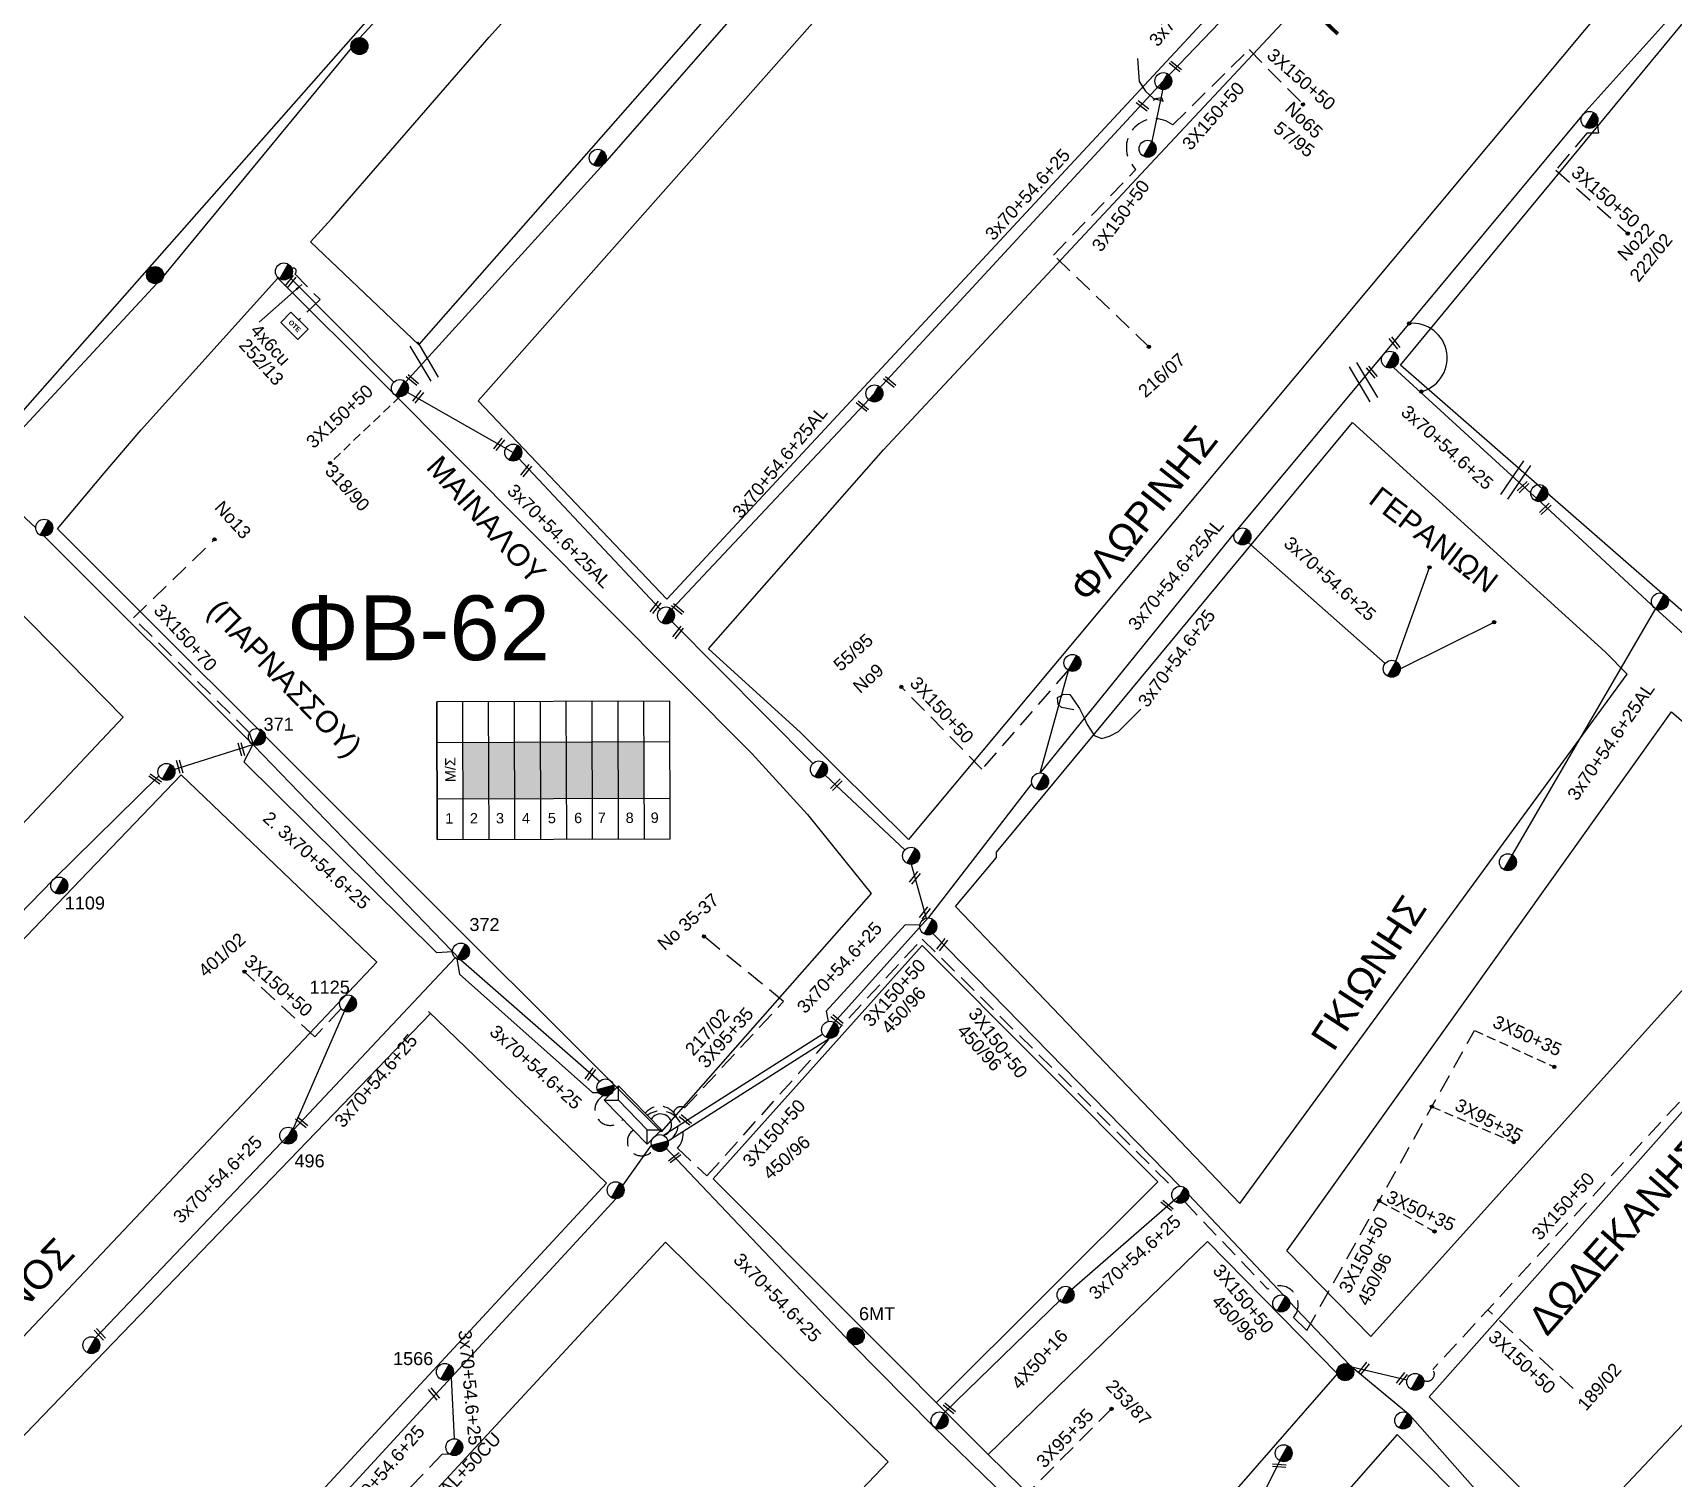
# Model space of a CAD drawing. Header units: millimetres. Extents: x -2449 to 9266, y 48 to 3905.
# Drawn here: x 7761.5 to 7989.7, y 3265.1 to 3466.1 of the extents above; entities that cross this region are included whole.
import ezdxf
from ezdxf.enums import TextEntityAlignment as Align

# ---------------------------------------------------------------- set-up
doc = ezdxf.new("R2010")
doc.units = ezdxf.units.MM
doc.linetypes.add('DASHED', pattern=[19.05, 12.7, -6.35])
for name, color, linetype in [('Pillar OTE', 7, 'Continuous'), ('Άγνωστα', 7, 'Continuous'), ('Ασφαλειοκιβώτια Χ.Τ 9 αναχωρήσεων', 7, 'Continuous'), ('Γυμνά εναέρια ΧΤ (3Φ)   3x50+35CU', 7, 'Continuous'), ('Επιγραφές - Σχήματα', 7, 'Continuous'), ('Μηχανική τομή', 7, 'Continuous'), ('Στύλος Ξύλινος', 7, 'Continuous'), ('Στύλος Ξύλινος @ 1', 7, 'Continuous'), ('Στύλος ΦΜ', 7, 'Continuous'), ('Στύλος ΦΜ @ 1', 7, 'Continuous'), ('Συνδέσεις', 7, 'Continuous'), ('Συνεστραμμένα ΧΤ   3x70+54.6+25 AL', 7, 'SYN_LINE'), ('Τομή', 7, 'Continuous'), ('Υποσταθμός εναέριος 2 στύλων', 7, 'Continuous'), ('Υποσταθμός πόλεως', 7, 'Continuous'), ('Υπόβαθρο ΔΕΗ', 7, 'Continuous'), ('Υπόγεια Καλώδια Δικτύου ΧΤ   .075', 7, 'DASHED'), ('Υπόγεια καλώδια Δικτύου ΧΤ και Παρ. ΧΤ X-95  (3X95AL +35CU  XLPE)', 7, 'DASHED'), ('Υπόγεια καλώδια Παροχών ΧΤ   4x6', 7, 'DASHED')]:
    doc.layers.add(name, color=color, linetype=linetype)
doc.styles.add('arial', font='arial.ttf')
doc.styles.get("Standard").update_dxf_attribs({"font": 'arial.ttf'})
doc.linetypes.add('SYN_LINE', pattern='A,0.5,-0.0001,["/\\/\\/\\/",Standard,S=0.1,R=0,X=0,Y=-0.05],-0.25', length=0.7501)
doc.dimstyles.new('ISO-25', dxfattribs={"dimtxt": 2.5, "dimasz": 2.5, "dimexe": 1.25, "dimexo": 0.625, "dimtad": 1, "dimtxsty": 'Standard', "dimcen": 2.5, "dimadec": 0, "dimazin": 0, "dimtfac": 1, "dimtmove": 0, "dimatfit": 3, "dimfxl": 0, "dimarcsym": 0})

# ---------------------------------------------------------------- blocks, each defined once
blk = doc.blocks.new('ΥΠΑΡΧΩΝ ΤΣΙΜΕΝΤΕΝΙΟΣ ΣΤΥΛΟΣ')
at = {"layer": 'Στύλος ΦΜ'}
blk.add_hatch(color=7, dxfattribs=at).paths.add_polyline_path([(-1.29, -2.28, 0.574793), (2.62, 0, 0.268822), (1.3, 2.27)])
at = {"layer": 'Στύλος ΦΜ', "color": 7}
blk.add_line((-1.29, -2.28), (1.3, 2.27), dxfattribs=at)
blk.add_circle((0, 0), 2.62, dxfattribs=at)
at = {"layer": 'Στύλος ΦΜ', "flags": 4}
for tag, p in [('ΑΡΙΘΜΟΣ', (-4.68, 8.05)), ('ΤΥΠΟΣ', (-4.91, 3.03))]:
    blk.add_attdef(tag, p, '', height=4, dxfattribs=at)
blk = doc.blocks.new('ΥΠΑΡΧΩΝ ΞΥΛΙΝΟΣ ΣΤΥΛΟΣ')
at = {"layer": 'Στύλος Ξύλινος'}
h = blk.add_hatch(color=7, dxfattribs=at)
h.paths.add_polyline_path([(-2.62, 0, 0.270008), (-1.29, -2.28), (1.3, 2.27, 0.576266)])
h.paths.add_polyline_path([(-1.29, -2.28, 0.574793), (2.62, 0, 0.268822), (1.3, 2.27)])
at = {"layer": 'Στύλος Ξύλινος', "color": 7}
blk.add_line((-1.29, -2.28), (1.3, 2.27), dxfattribs=at)
blk.add_circle((0, 0), 2.62, dxfattribs=at)
at = {"layer": 'Στύλος Ξύλινος', "flags": 4}
for tag, p in [('ΑΡΙΘΜΟΣ', (-4.91, 8.6)), ('ΤΥΠΟΣ', (-4.85, 3.39))]:
    blk.add_attdef(tag, p, '', height=4, dxfattribs=at)
blk = doc.blocks.new('ΥΠΟΣΤΑΘΜΟΣ ΕΝΑΕΡΙΟΣ ΕΠΙ 2 ΣΤΥΛΩΝ')
at = {"layer": 'Υποσταθμός εναέριος 2 στύλων', "linetype": 'Continuous'}
for points in [[(-11.97, -2.11, 0.574793), (-8.45, -0.07, 0.268822), (-9.64, 1.98)], [(9.68, -2.15, 0.574793), (13.19, -0.1, 0.268822), (12.01, 1.95)]]:
    blk.add_hatch(color=256, dxfattribs=at).paths.add_polyline_path(points)
for p, q in [((-11.97, -2.11), (-9.64, 1.98)), ((9.68, -2.15), (12.01, 1.95))]:
    blk.add_line(p, q, dxfattribs=at)
for centre in [(-10.81, -0.07), (10.84, -0.1)]:
    blk.add_circle(centre, 2.36, dxfattribs=at)
at = {"layer": 'Υποσταθμός πόλεως', "linetype": 'Continuous', "ltscale": 40}
blk.add_lwpolyline([(-8.57, 2.82), (8.57, 2.82), (8.57, -2.82), (-8.57, -2.82)], close=True, dxfattribs=at)
for points in [[(-5.75, 0), (-8.57, 2.82)], [(-8.57, -2.82), (-5.75, 0)], [(-5.75, 0), (5.75, 0)], [(5.75, 0), (8.57, 2.82)], [(8.57, -2.82), (5.75, 0)]]:
    blk.add_lwpolyline(points, dxfattribs=at)
at = {"layer": 'Υποσταθμός εναέριος 2 στύλων', "ltscale": 40, "flags": 1}
for tag, p in [('ΜΕΤΑΣΧΗΜΑΤΙΣΜΟΣ', (14.09, 2.51)), ('ΙΣΧΥΣ', (14.07, -0.28)), ('ΑΡΙΘΜΟΣ', (14.19, -3))]:
    blk.add_attdef(tag, p, '', height=1.8, dxfattribs=at)
blk = doc.blocks.new('ΑΣΦΑΛΕΙΟΚΙΒΩΤΙΟ ΥΠΟΣΤΑΘΜΟΥ 9 ΑΝΑΧΩΡΗΣΕΩΝ')
at = {"layer": 'Ασφαλειοκιβώτια Χ.Τ 9 αναχωρήσεων', "ltscale": 40}
for p, q in [((-23.8, 40.36), (24.02, 40.36)), ((-9.72, 40.36), (-9.72, -40.64)), ((9.94, 40.36), (9.94, -40.64)), ((-23.8, 31.36), (24.02, 31.36)), ((-23.8, 22.36), (24.02, 22.36)), ((-23.8, 13.36), (24.02, 13.36)), ((-23.8, 4.36), (24.02, 4.36)), ((-23.8, -4.64), (24.02, -4.64)), ((-23.8, -13.64), (24.02, -13.64)), ((-23.8, -22.64), (24.02, -22.64)), ((-23.8, -31.64), (24.02, -31.64))]:
    blk.add_line(p, q, dxfattribs=at)
at = {"layer": 'Ασφαλειοκιβώτια Χ.Τ 9 αναχωρήσεων'}
blk.add_lwpolyline([(-23.8, -40.64), (24.02, -40.64), (24.02, 40.36), (-23.8, 40.36)], close=True, dxfattribs=at)
for s, p in [('1', (-18.29, 37.57)), ('2', (-18.29, 29)), ('3', (-18.29, 19.93)), ('4', (-18.29, 10.91)), ('5', (-18.29, 1.89)), ('6', (-18.29, -7.24)), ('7', (-18.29, -15.48)), ('8', (-18.29, -25.17)), ('9', (-18.29, -33.86))]:
    blk.add_text(s, height=3.6, rotation=270, dxfattribs=at).set_placement(p)
at = {"layer": 'Ασφαλειοκιβώτια Χ.Τ 9 αναχωρήσεων', "ltscale": 40}
for tag, height, p in [('ΟΝΟΜΑ', 5, (-0.16, 44.31)), ('ΚΕΙΜΕΝΟ 1', 2, (17.06, 35.59)), ('ΚΕΙΜΕΝΟ 2', 2, (17.06, 26.88)), ('ΚΕΙΜΕΝΟ 3', 2, (17.06, 17.69)), ('ΚΕΙΜΕΝΟ 4', 2, (17.06, 8.71)), ('ΚΕΙΜΕΝΟ 5', 2, (17.06, -0.13)), ('ΚΕΙΜΕΝΟ 6', 2, (17.06, -9.05)), ('ΚΕΙΜΕΝΟ 7', 2, (17.06, -18.13)), ('ΚΕΙΜΕΝΟ 8', 2, (17.06, -26.85)), ('ΚΕΙΜΕΝΟ 9', 2, (17.06, -35.99)), ('ΣΧ', 2, (-0.1, -42.64))]:
    blk.add_attdef(tag, text='', height=height, dxfattribs=at).set_placement(p, align=Align.MIDDLE_CENTER)
blk = doc.blocks.new('ΜΗΧΑΝΙΚΗ ΤΟΜΗ')
at = {"layer": 'Μηχανική τομή', "ltscale": 40}
for p, q in [((-1.89, 0.78), (1.89, 0.78)), ((1.89, 0), (-1.89, 0))]:
    blk.add_line(p, q, dxfattribs=at)
blk = doc.blocks.new('_ΣΥΝΔΕΣΗ')
at = {"layer": 'Συνδέσεις', "linetype": 'SYN_LINE', "ltscale": 40}
blk.add_hatch(color=256, dxfattribs=at).paths.add_polyline_path([(0.5, -0.01, 1), (-0.5, -0.01, 1)])
at = {"layer": 'Συνδέσεις'}
blk.add_circle((0, -0.01), 0.5, dxfattribs=at)
blk = doc.blocks.new('ΤΟΜΗ')
at = {"layer": 'Τομή', "ltscale": 40}
for p, q in [((-5.68, 0), (5.68, 0)), ((5.68, -2.33), (-5.68, -2.33))]:
    blk.add_line(p, q, dxfattribs=at)
blk = doc.blocks.new('PILLAR ΟΤΕ')
at = {"layer": 'Pillar OTE', "ltscale": 40}
blk.add_lwpolyline([(-3.31, 2.02), (3.39, 2.02), (3.39, -1.99), (-3.31, -1.99)], close=True, dxfattribs=at)
at = {"layer": 'Pillar OTE', "insert": (-1.81, 0.71), "char_height": 1.3575, "width": 109.961, "attachment_point": 1}
blk.add_mtext('{\\fArial|b1|i0|c161|p34;OTE}', dxfattribs=at)

msp = doc.modelspace()

# ---------------------------------------------------------------- hatches: boundary and pattern name
at = {"layer": 'Ασφαλειοκιβώτια Χ.Τ 9 αναχωρήσεων', "ltscale": 40}
for color, points in [(6, [(7821.33, 3367.45), (7821.36, 3359.59), (7824.96, 3359.6), (7824.93, 3367.46)]), (2, [(7824.93, 3367.46), (7824.96, 3359.6), (7828.56, 3359.61), (7828.53, 3367.47)]), (30, [(7828.53, 3367.47), (7828.56, 3359.61), (7832.16, 3359.62), (7832.13, 3367.48)]), (151, [(7832.13, 3367.48), (7832.16, 3359.62), (7835.76, 3359.63), (7835.73, 3367.49)]), (27, [(7835.73, 3367.49), (7835.76, 3359.63), (7839.36, 3359.64), (7839.33, 3367.5)]), (133, [(7839.33, 3367.5), (7839.36, 3359.64), (7842.96, 3359.65), (7842.93, 3367.52)]), (62, [(7842.93, 3367.52), (7842.96, 3359.65), (7846.56, 3359.67), (7846.53, 3367.53)])]:
    msp.add_hatch(color=color, dxfattribs=at).paths.add_polyline_path(points)

# ---------------------------------------------------------------- linework, layer by layer
at = {"layer": 'Άγνωστα', "color": 151, "linetype": 'DASHED', "ltscale": 0.2}
for p, q in [((7995.68, 3323.01), (7956.22, 3280.19)), ((7975.76, 3277.55), (7963.88, 3288.5))]:
    msp.add_line(p, q, dxfattribs=at)
at = {"layer": 'Άγνωστα', "color": 2, "linetype": 'SYN_LINE', "ltscale": 8}
msp.add_line((7843.58, 3305.79), (7847.59, 3311.39), dxfattribs=at)
at = {"layer": 'Άγνωστα', "color": 85, "linetype": 'DASHED', "ltscale": 0.2}
msp.add_lwpolyline([(7916.75, 3422.47), (7903.49, 3435.22), (7914.93, 3447.11), (7914.46, 3447.72, -0.887456), (7920.07, 3453.32), (7930.67, 3463.79), (7938.18, 3456.18)], format="xyb", dxfattribs=at)
at = {"layer": 'Άγνωστα', "color": 133, "linetype": 'DASHED', "ltscale": 0.2}
msp.add_lwpolyline([(7791.68, 3368.77), (7775.51, 3384.74), (7786.8, 3395.67)], dxfattribs=at)
at = {"layer": 'Άγνωστα', "color": 151, "linetype": 'DASHED', "ltscale": 0.2}
for points in [[(7905.5, 3377.48), (7893.53, 3363.72), (7882.31, 3375.16)], [(7852.18, 3316.61), (7865.94, 3331.41), (7854.87, 3340.45)]]:
    msp.add_lwpolyline(points, dxfattribs=at)
at = {"layer": 'Άγνωστα', "color": 151, "linetype": 'SYN_LINE', "ltscale": 20}
for points in [[(7886.71, 3340.85), (7921.1, 3305.68)], [(7922.28, 3304.51), (7935.46, 3290.53)], [(7953.04, 3273.85), (7968.69, 3256.1)]]:
    msp.add_lwpolyline(points, dxfattribs=at)
at = {"layer": 'Άγνωστα', "linetype": 'DASHED', "ltscale": 0.2}
msp.add_lwpolyline([(7804.41, 3330.43), (7800.76, 3326.47), (7790.96, 3335.54)], dxfattribs=at)
at = {"layer": 'Άγνωστα', "color": 133, "linetype": 'SYN_LINE', "ltscale": 20}
msp.add_lwpolyline([(7797.69, 3313.53), (7804.89, 3330.05)], dxfattribs=at)
at = {"layer": 'Άγνωστα', "color": 6, "linetype": 'SYN_LINE', "ltscale": 20}
for points in [[(7888.22, 3274.14), (7904.56, 3290.01)], [(7905.16, 3290.6), (7905.64, 3291.02)]]:
    msp.add_lwpolyline(points, dxfattribs=at)
at = {"layer": 'Άγνωστα', "color": 151, "linetype": 'SYN_LINE', "ltscale": 15}
msp.add_lwpolyline([(7936.32, 3289.62), (7944.64, 3280.85)], dxfattribs=at)
at = {"layer": 'Άγνωστα', "color": 151, "linetype": 'SYN_LINE', "ltscale": 10}
for points in [[(7944.95, 3280.59), (7952.63, 3278.76)], [(7944.95, 3280.59), (7952.86, 3274.02)]]:
    msp.add_lwpolyline(points, dxfattribs=at)
at = {"layer": 'Άγνωστα', "color": 6, "linetype": 'DASHED', "ltscale": 0.2}
msp.add_lwpolyline([(7900.52, 3260.62), (7899.05, 3262.17), (7911.55, 3274.73)], dxfattribs=at)
at = {"layer": 'Άγνωστα', "color": 2, "linetype": 'DASHED', "ltscale": 0.2}
msp.add_lwpolyline([(7819.57, 3268.38), (7818.44, 3268.41), (7807.44, 3256.98), (7818.93, 3245.94)], dxfattribs=at)
at = {"layer": 'Άγνωστα', "color": 30, "linetype": 'DASHED', "ltscale": 0.2}
msp.add_arc((7841.87, 3316.33), 2.17, 115.7729, 322.2337, dxfattribs=at)
at = {"layer": 'Άγνωστα', "color": 151, "linetype": 'DASHED', "ltscale": 0.2}
for centre, radius, start, end in [((7848.72, 3314.27), 2.55, 296.7147, 141.9935), ((7851.65, 3315.74), 1.02, 58.8154, 168.7832)]:
    msp.add_arc(centre, radius, start, end, dxfattribs=at)
at = {"layer": 'Άγνωστα', "color": 62, "linetype": 'SYN_LINE', "ltscale": 20}
msp.add_arc((7848.85, 3314.23), 1.52, 284.1274, 149.9229, dxfattribs=at)
at = {"layer": 'Γυμνά εναέρια ΧΤ (3Φ)   3x50+35CU', "color": 85, "linetype": 'DASHED', "ltscale": 0.2}
msp.add_lwpolyline([(7979.09, 3453.53), (7979.29, 3452.17), (7977.64, 3452.17), (7973.34, 3447.03), (7983.42, 3438.19)], dxfattribs=at)
at = {"layer": 'Επιγραφές - Σχήματα', "linetype": 'Continuous', "ltscale": 0.2}
for points in [[(7915.14, 3462.54), (7915.38, 3459.38), (7916.27, 3458), (7917.33, 3457.03), (7918.71, 3456.63), (7918.54, 3457.11), (7917.73, 3456.95), (7917.33, 3456.71)], [(7906.3, 3371.97), (7904.59, 3372.29), (7904.11, 3372.7), (7904.03, 3373.67), (7904.92, 3374.16), (7905.73, 3374.08), (7906.38, 3373.18), (7907.11, 3372.13), (7907.76, 3370.83), (7908.16, 3369.94), (7908.65, 3369.13), (7909.14, 3368.4), (7910.19, 3367.99), (7911.25, 3368.32), (7912.54, 3368.97), (7915.63, 3372.05)]]:
    msp.add_lwpolyline(points, dxfattribs=at)
msp.add_arc((7953.39, 3420.9), 4.84, 281.5288, 95.416, dxfattribs=at)
at = {"layer": 'Επιγραφές - Σχήματα', "color": 151, "linetype": 'DASHED', "ltscale": 0.2}
msp.add_arc((7955.45, 3279.57), 0.996, 238.9873, 38.6274, dxfattribs=at)
at = {"layer": 'Συνεστραμμένα ΧΤ   3x70+54.6+25 AL', "color": 1, "ltscale": 20}
msp.add_line((7918.75, 3459.42), (7933.55, 3474.86), dxfattribs=at)
at = {"layer": 'Συνεστραμμένα ΧΤ   3x70+54.6+25 AL', "color": 85, "ltscale": 20}
for p, q in [((7994.66, 3474.34), (7977.14, 3454.8)), ((7878.58, 3415.98), (7918.75, 3459.42)), ((7977.14, 3454.8), (7949.36, 3421.42)), ((7850.4, 3385.96), (7878.58, 3415.98))]:
    msp.add_line(p, q, dxfattribs=at)
at = {"layer": 'Συνεστραμμένα ΧΤ   3x70+54.6+25 AL', "color": 151, "ltscale": 20}
for p, q in [((7949.36, 3421.42), (7928.85, 3396.83)), ((7928.85, 3396.83), (7901.61, 3363.19)), ((7900.47, 3361.71), (7886.06, 3343.01)), ((7886.06, 3343.01), (7872.98, 3328.48))]:
    msp.add_line(p, q, dxfattribs=at)
at = {"layer": 'Συνεστραμμένα ΧΤ   3x70+54.6+25 AL', "color": 62, "ltscale": 20}
for p, q in [((7812.6, 3416.72), (7828.35, 3407.74)), ((7828.35, 3407.74), (7848.78, 3385.96)), ((7850.42, 3384.27), (7870.02, 3364.51)), ((7871.71, 3362.87), (7882.86, 3352.43))]:
    msp.add_line(p, q, dxfattribs=at)
at = {"layer": 'Συνεστραμμένα ΧΤ   3x70+54.6+25 AL', "color": 62, "linetype": 'SYN_LINE', "ltscale": 20}
msp.add_line((7987.22, 3386.04), (7966.68, 3350.76), dxfattribs=at)
at = {"layer": 'Συνεστραμμένα ΧΤ   3x70+54.6+25 AL', "color": 1, "linetype": 'SYN_LINE', "ltscale": 20}
msp.add_lwpolyline([(7918.97, 3539.41), (7888.47, 3501.78), (7865.79, 3476.35), (7840.99, 3447.97), (7813.39, 3417.59)], dxfattribs=at)
at = {"layer": 'Συνεστραμμένα ΧΤ   3x70+54.6+25 AL', "color": 27, "linetype": 'SYN_LINE', "ltscale": 20}
msp.add_lwpolyline([(7834.89, 3495.4), (7806.93, 3465.33), (7779.39, 3431.93), (7755.09, 3405.77)], dxfattribs=at)
at = {"layer": 'Συνεστραμμένα ΧΤ   3x70+54.6+25 AL', "color": 62, "ltscale": 20}
msp.add_lwpolyline([(7811.75, 3417.54), (7797.28, 3432.11)], dxfattribs=at)
at = {"layer": 'Συνεστραμμένα ΧΤ   3x70+54.6+25 AL', "color": 85, "linetype": 'SYN_LINE', "ltscale": 20}
msp.add_lwpolyline([(7950.77, 3419.6), (7969.86, 3402.11), (7970.69, 3401.34)], dxfattribs=at)
at = {"layer": 'Συνεστραμμένα ΧΤ   3x70+54.6+25 AL', "color": 30, "linetype": 'SYN_LINE', "ltscale": 10}
msp.add_lwpolyline([(7755.02, 3403.69), (7761.94, 3397.3)], dxfattribs=at)
at = {"layer": 'Συνεστραμμένα ΧΤ   3x70+54.6+25 AL', "color": 62, "linetype": 'SYN_LINE', "ltscale": 20}
for points in [[(7970.69, 3401.34), (7987.23, 3386.03), (8015.88, 3360.1)], [(7884.9, 3342.03), (7882.84, 3342.05), (7871.86, 3330.05), (7872.16, 3328.61)]]:
    msp.add_lwpolyline(points, dxfattribs=at)
at = {"layer": 'Συνεστραμμένα ΧΤ   3x70+54.6+25 AL', "color": 30, "linetype": 'SYN_LINE', "ltscale": 20}
for points in [[(7763.12, 3396.12), (7792.11, 3367.15), (7790.89, 3364.73), (7817.68, 3338.2), (7819.89, 3338.33)], [(7820.49, 3337.31), (7820.85, 3335.18), (7839.36, 3318.74), (7841.86, 3318.74)]]:
    msp.add_lwpolyline(points, dxfattribs=at)
at = {"layer": 'Συνεστραμμένα ΧΤ   3x70+54.6+25 AL', "color": 151, "linetype": 'SYN_LINE', "ltscale": 20}
msp.add_lwpolyline([(7930.12, 3395.62), (7949.61, 3378.43)], dxfattribs=at)
at = {"layer": 'Συνεστραμμένα ΧΤ   3x70+54.6+25 AL', "color": 151, "linetype": 'SYN_LINE', "ltscale": 15}
for points in [[(7951.1, 3378.7), (7955.78, 3391.78)], [(7951.69, 3377.68), (7964.76, 3384.14)], [(7901.61, 3363.19), (7905.56, 3377.45)], [(7872.4, 3326.28), (7849.87, 3311.98)]]:
    msp.add_lwpolyline(points, dxfattribs=at)
at = {"layer": 'Συνεστραμμένα ΧΤ   3x70+54.6+25 AL', "color": 133, "linetype": 'SYN_LINE', "ltscale": 20}
for points in [[(7821.07, 3337.15), (7792.26, 3367), (7791.68, 3368.77)], [(7720, 3310.89), (7743.67, 3327.06), (7764.37, 3348.33), (7779.06, 3362.78)], [(7770.26, 3284.61), (7797.05, 3312.73), (7820.26, 3337.47)], [(7840.35, 3320.28), (7821.07, 3337.15)]]:
    msp.add_lwpolyline(points, dxfattribs=at)
at = {"layer": 'Συνεστραμμένα ΧΤ   3x70+54.6+25 AL', "color": 133, "linetype": 'SYN_LINE', "ltscale": 15}
msp.add_lwpolyline([(7780.11, 3363.32), (7792.11, 3367.15)], dxfattribs=at)
at = {"layer": 'Συνεστραμμένα ΧΤ   3x70+54.6+25 AL', "color": 62, "linetype": 'SYN_LINE', "ltscale": 10}
msp.add_lwpolyline([(7883.67, 3350.49), (7885.75, 3342.97)], dxfattribs=at)
at = {"layer": 'Συνεστραμμένα ΧΤ   3x70+54.6+25 AL', "color": 62, "linetype": 'SYN_LINE', "ltscale": 15}
msp.add_lwpolyline([(7871.4, 3326.83), (7849.22, 3312.76)], dxfattribs=at)
at = {"layer": 'Συνεστραμμένα ΧΤ   3x70+54.6+25 AL', "color": 6, "linetype": 'DASHED', "ltscale": 0.2}
msp.add_lwpolyline([(7847.99, 3311.08, -1.303288), (7845.05, 3313.51, -1.303288)], format="xyb", dxfattribs=at)
at = {"layer": 'Συνεστραμμένα ΧΤ   3x70+54.6+25 AL', "color": 6, "linetype": 'SYN_LINE', "ltscale": 20}
for points in [[(7848.92, 3310.53), (7848.92, 3310.52)], [(7920.95, 3239.36), (7900.5, 3258.9), (7886.81, 3272.27), (7875.39, 3283.81), (7849.35, 3311.29)], [(7906.05, 3291.37), (7921.1, 3304.51)], [(7921.42, 3240.3), (7934.97, 3267.5)]]:
    msp.add_lwpolyline(points, dxfattribs=at)
at = {"layer": 'Συνεστραμμένα ΧΤ   3x70+54.6+25 AL', "color": 2, "linetype": 'SYN_LINE', "ltscale": 20}
msp.add_lwpolyline([(7753.21, 3207.06), (7782.93, 3239.11), (7819.7, 3279.09), (7842.59, 3303.96)], dxfattribs=at)
at = {"layer": 'Συνεστραμμένα ΧΤ   3x70+54.6+25 AL', "color": 2, "linetype": 'SYN_LINE', "ltscale": 10}
msp.add_lwpolyline([(7819.7, 3279.09), (7820.15, 3270.58)], dxfattribs=at)
at = {"layer": 'Υπόβαθρο ΔΕΗ'}
for points in [[(7891.52, 3562.63), (7754.87, 3407.6), (7722.72, 3438.9), (7740.78, 3458.37), (7764.14, 3483.59), (7794.22, 3516.06), (7823.35, 3547.51), (7848.06, 3574.19), (7861.76, 3588.73), (7891.45, 3562.56)], [(7815.23, 3422.73), (7800.15, 3437.05), (7803.11, 3440.32), (7824.98, 3465.55), (7854.27, 3498.03), (7884.25, 3532.4), (7901.93, 3552.71), (7917.48, 3539.18), (7815.23, 3422.77)], [(7849.69, 3387.36), (7958.2, 3504.15), (7926.43, 3531.34), (7823.45, 3414.93), (7849.69, 3387.36)], [(7855.52, 3380.43), (7879.83, 3408.13), (7916.95, 3447.9), (7947.5, 3480.62), (7964.05, 3498.35), (7987.45, 3478.67), (7883.29, 3353.92), (7868.3, 3368.79)], [(7951.73, 3419.9), (7995.01, 3472.35), (8062.04, 3414.15), (8017.32, 3362.66), (7951.73, 3419.9)], [(7764.95, 3397.16), (7771.47, 3404.86), (7776.59, 3410.91), (7795.62, 3432.02), (7810.38, 3417.25)], [(7810.38, 3417.25), (7861.52, 3365.87), (7869.26, 3357.4)], [(7889.83, 3344.6), (7895.55, 3351.42), (7895.55, 3352.15), (7945.07, 3411.92), (7980.22, 3380.02)], [(8083.47, 3395.44), (8071.03, 3406.29), (7955.73, 3276.42)], [(7869.26, 3357.4), (7878.11, 3346.41), (7848.9, 3313.26), (7764.95, 3397.16)], [(7955.73, 3276.42), (7975.77, 3256.35), (8094.64, 3382.58), (8080.51, 3395.65)], [(7678.34, 3269.28), (7659.54, 3287.35), (7756.36, 3389), (7774.1, 3370.92), (7678.34, 3269.28)], [(7855.52, 3380.43), (7868.3, 3368.79)], [(7929.39, 3303.3), (7983.26, 3376.94), (7980.22, 3380.02)], [(7935.91, 3296.7), (7989.41, 3371.68), (8009.85, 3354.04), (7947.63, 3284.79), (7935.91, 3296.7)], [(7809.35, 3336.87), (7712.45, 3234.19), (7685.12, 3261.77), (7782.17, 3362.9), (7809.35, 3336.87)], [(7929.39, 3303.3), (7889.83, 3344.6)], [(7894.41, 3268.36), (7856.17, 3306.74), (7885.21, 3339.17), (7918, 3306.33), (7887.19, 3275.61)], [(7816.55, 3330.02), (7841.33, 3306.14), (7745.31, 3202.41), (7718.82, 3228.02), (7816.85, 3329.73)], [(7753.82, 3194.56), (7849.52, 3297.92), (7880.49, 3267.34), (7783.12, 3165.15), (7766.65, 3182.46), (7753.71, 3194.44)], [(7915.32, 3247.91), (7942.99, 3279.61), (7924.91, 3297.99), (7894.41, 3268.36), (7915.32, 3247.91)], [(7967.79, 3195.25), (7996.73, 3225.5), (7951.26, 3271.14), (7923.41, 3239.43), (7967.79, 3195.25)]]:
    msp.add_lwpolyline(points, dxfattribs=at)
at = {"layer": 'Υπόβαθρο ΔΕΗ', "color": 151, "linetype": 'DASHED', "ltscale": 0.2}
msp.add_lwpolyline([(7815.42, 3422.55), (7815.42, 3422.55)], dxfattribs=at)
at = {"layer": 'Υπόγεια Καλώδια Δικτύου ΧΤ   .075', "color": 27, "linetype": 'DASHED', "ltscale": 0.2}
for points in [[(7851.2, 3310.98), (7855.28, 3307.12), (7872.4, 3326.28), (7885.21, 3340.08)], [(7885.21, 3340.08), (7920.27, 3305.34)], [(7938.71, 3285.63), (7962.02, 3327.36)], [(7921.73, 3303.51), (7933.3, 3291.36)], [(7936.84, 3287.44), (7938.71, 3285.63)]]:
    msp.add_lwpolyline(points, dxfattribs=at)
at = {"layer": 'Υπόγεια Καλώδια Δικτύου ΧΤ   .075', "color": 27, "linetype": 'DASHED', "ltscale": 0.1}
for points in [[(7962.02, 3327.36), (7973.13, 3322.29)], [(7956.1, 3316.76), (7967.47, 3311.82)], [(7852.47, 3314.4), (7852.47, 3314.36)], [(7948.78, 3303.65), (7956.48, 3299.41)]]:
    msp.add_lwpolyline(points, dxfattribs=at)
at = {"layer": 'Υπόγεια Καλώδια Δικτύου ΧΤ   .075', "color": 27, "linetype": 'DASHED', "ltscale": 0.2}
msp.add_lwpolyline([(7933.3, 3291.36, -0.897047), (7936.84, 3287.44)], format="xyb", dxfattribs=at)
msp.add_arc((7848.84, 3313.04), 3.13, 318.901, 126.4852, dxfattribs=at)
at = {"layer": 'Υπόγεια καλώδια Δικτύου ΧΤ και Παρ. ΧΤ X-95  (3X95AL +35CU  XLPE)', "color": 85, "linetype": 'SYN_LINE', "ltscale": 10}
msp.add_lwpolyline([(7918.84, 3459.06), (7917.16, 3451.02)], dxfattribs=at)
at = {"layer": 'Υπόγεια καλώδια Δικτύου ΧΤ και Παρ. ΧΤ X-95  (3X95AL +35CU  XLPE)', "color": 62, "linetype": 'DASHED', "ltscale": 0.1}
msp.add_lwpolyline([(7812.59, 3415.54), (7802.87, 3406.3)], dxfattribs=at)
at = {"layer": 'Υπόγεια καλώδια Παροχών ΧΤ   4x6', "color": 62, "linetype": 'DASHED', "ltscale": 0.2}
msp.add_lwpolyline([(7797.55, 3433.37, -0.949329), (7797.97, 3432.62), (7801.47, 3429.04), (7798.54, 3426.19)], format="xyb", dxfattribs=at)

# ---------------------------------------------------------------- block references
at = {"layer": 'Pillar OTE', "xscale": 0.5, "yscale": 0.5, "zscale": 0.5, "rotation": 315.3551253197936}
msp.add_blockref('PILLAR ΟΤΕ', (7797.89, 3425.38), dxfattribs=at)
at = {"layer": 'Ασφαλειοκιβώτια Χ.Τ 9 αναχωρήσεων', "color": 1, "ltscale": 40, "xscale": 0.3999999999999944, "yscale": 0.3999999999999944, "zscale": 0.3999999999999944, "rotation": 90.18025101188559}
msp.add_blockref('ΑΣΦΑΛΕΙΟΚΙΒΩΤΙΟ ΥΠΟΣΤΑΘΜΟΥ 9 ΑΝΑΧΩΡΗΣΕΩΝ', (7833.89, 3363.51), dxfattribs=at)
at = {"layer": 'Μηχανική τομή'}
for p, xscale, yscale, zscale, rotation in [((7920.53, 3461.62), 0.5000000000000245, 0.5000000000000245, 0.5000000000000245, 141.8407245600706), ((7915.98, 3456.14), 0.5000000000000245, 0.5000000000000245, 0.5000000000000245, 141.8407245600706), ((7797.5, 3431.39), 0.4999999999999994, 0.4999999999999994, 0.4999999999999994, 51.58810662608873), ((7950.76, 3422.86), 0.4999999999999989, 0.4999999999999989, 0.4999999999999989, 309.2415489733388), ((7947.6, 3418.81), 0.4999999999999989, 0.4999999999999989, 0.4999999999999989, 309.2415489733388), ((7814.45, 3417.98), 0.4999999999999996, 0.4999999999999996, 0.4999999999999996, 140.1870457185148), ((7880.83, 3417.71), 0.4999999999999996, 0.4999999999999996, 0.4999999999999996, 140.1870457185148), ((7815.26, 3415.38), 0.4999999999999994, 0.4999999999999994, 0.4999999999999994, 51.58810662608873), ((7877.03, 3414.36), 0.4999999999999998, 0.4999999999999998, 0.4999999999999998, 140.1870457185148), ((7826.52, 3408.78), 0.4999999999999994, 0.4999999999999994, 0.4999999999999994, 51.58810662608873), ((7830.28, 3405.12), 0.4999999999999994, 0.4999999999999994, 0.4999999999999994, 51.58810662608873), ((7968.65, 3403.07), 0.4999999999999845, 0.4999999999999845, 0.4999999999999845, 223.4785223986138), ((7971.74, 3400.06), 0.4999999999999845, 0.4999999999999845, 0.4999999999999845, 223.4785223986138), ((7848.28, 3386.11), 0.4999999999999994, 0.4999999999999994, 0.4999999999999994, 51.58810662608873), ((7851.34, 3386.14), 0.4999999999999996, 0.4999999999999996, 0.4999999999999996, 140.1870457185148), ((7851.41, 3382.6), 0.4999999999999994, 0.4999999999999994, 0.4999999999999994, 51.58810662608873), ((7790.71, 3366.51), 0.4999999999999608, 0.4999999999999608, 0.4999999999999608, 105.6022660013272), ((7782.16, 3364.12), 0.4999999999999608, 0.4999999999999608, 0.4999999999999608, 105.6022660013272), ((7778.64, 3362.49), 0.4999999999999625, 0.4999999999999625, 0.4999999999999625, 144.2579362798099), ((7873.41, 3361.41), 0.4999999999999326, 0.4999999999999326, 0.4999999999999326, 45.6124869786674), ((7884.34, 3348.47), 0.4999999999999994, 0.4999999999999994, 0.4999999999999994, 51.58810662608873), ((7885.74, 3343.59), 0.4999999999999994, 0.4999999999999994, 0.4999999999999994, 51.58810662608873), ((7888.15, 3339.19), 0.4999999999999994, 0.4999999999999994, 0.4999999999999994, 51.58810662608873), ((7873.26, 3328.67), 0.5000000000000077, 0.5000000000000077, 0.5000000000000077, 320.5649404728048), ((7838.9, 3321.38), 0.4999999999999858, 0.4999999999999858, 0.4999999999999858, 234.1416881330739), ((7798.81, 3314.44), 0.5000000000000077, 0.5000000000000077, 0.5000000000000077, 320.5649404728048), ((7852.17, 3314.77), 0.5000000000000077, 0.5000000000000077, 0.5000000000000077, 320.5649404728048), ((7850.67, 3309.82), 0.4999999999999756, 0.4999999999999756, 0.4999999999999756, 217.428648046399), ((7919.15, 3302.87), 0.5000000000000077, 0.5000000000000077, 0.5000000000000077, 320.5649404728048), ((7771.01, 3285.24), 0.49999999999996, 0.49999999999996, 0.49999999999996, 133.0732209039125), ((7946.77, 3280.25), 0.4999999999999996, 0.4999999999999996, 0.4999999999999996, 51.58810662608872), ((7952.08, 3278.79), 0.4999999999999994, 0.4999999999999994, 0.4999999999999994, 51.58810662608873), ((7817.17, 3276.69), 0.4999999999999989, 0.4999999999999989, 0.4999999999999989, 309.2415489733388), ((7888.87, 3274.65), 0.5000000000000077, 0.5000000000000077, 0.5000000000000077, 320.5649404728048), ((7934.89, 3267.02), 0.500000000000057, 0.500000000000057, 0.500000000000057, 175.7684885782068)]:
    msp.add_blockref('ΜΗΧΑΝΙΚΗ ΤΟΜΗ', p, dxfattribs=dict(at, xscale=xscale, yscale=yscale, zscale=zscale, rotation=rotation))
at = {"layer": 'Στύλος Ξύλινος @ 1', "ltscale": 40, "xscale": 0.4499999999998181, "yscale": 0.4499999999998181, "zscale": 0.4499999999998181}
for p in [(7806.95, 3464.29), (7778.53, 3432.43), (7944.05, 3279.83)]:
    msp.add_blockref('ΥΠΑΡΧΩΝ ΞΥΛΙΝΟΣ ΣΤΥΛΟΣ', p, dxfattribs=at)
at = {"layer": 'Στύλος Ξύλινος @ 1', "ltscale": 40}
ref = msp.add_blockref('ΥΠΑΡΧΩΝ ΞΥΛΙΝΟΣ ΣΤΥΛΟΣ', (7875.97, 3284.84), dxfattribs=dict(at, xscale=0.4499999999998181, yscale=0.4499999999998181, zscale=0.4499999999998181))
ref.add_attrib('ΤΥΠΟΣ', '6ΜΤ', (7876.43, 3287.07), dxfattribs={"layer": 'Στύλος Ξύλινος', "height": 1.8, "flags": 4})
at = {"layer": 'Στύλος ΦΜ @ 1', "ltscale": 40, "xscale": 0.4499999999998181, "yscale": 0.4499999999998181, "zscale": 0.4499999999998181}
for p in [(7918.75, 3459.42), (7978.02, 3454.02), (7840.1, 3448.75), (7916.57, 3450), (7796.45, 3432.94), (7950.27, 3420.67), (7812.59, 3416.72), (7878.57, 3415.98), (7828.35, 3407.74), (7971.03, 3402.11), (7763.12, 3397.3), (7929.76, 3396.08), (7987.81, 3387.05), (7849.59, 3385.1), (7906.11, 3378.49), (7950.52, 3377.68), (7780.11, 3363.32), (7870.85, 3363.68), (7901.61, 3362.01), (7883.67, 3351.67), (7966.68, 3350.76), (7886.06, 3341.83), (7872.4, 3327.46), (7842.59, 3305.14), (7921.1, 3304.51), (7905.16, 3290.6), (7935.16, 3289.39), (7769.67, 3283.59), (7953.78, 3278.49), (7887.63, 3273.12), (7952.11, 3273.12), (7820.15, 3269.4), (7935.49, 3268.56)]:
    msp.add_blockref('ΥΠΑΡΧΩΝ ΤΣΙΜΕΝΤΕΝΙΟΣ ΣΤΥΛΟΣ', p, dxfattribs=at)
at = {"layer": 'Στύλος ΦΜ @ 1', "ltscale": 40}
ref = msp.add_blockref('ΥΠΑΡΧΩΝ ΤΣΙΜΕΝΤΕΝΙΟΣ ΣΤΥΛΟΣ', (7792.69, 3368.18), dxfattribs=dict(at, xscale=0.4499999999998181, yscale=0.4499999999998181, zscale=0.4499999999998181))
ref.add_attrib('ΤΥΠΟΣ', '371', (7793.62, 3369.06), dxfattribs={"layer": 'Στύλος ΦΜ', "height": 1.8, "flags": 4})
ref = msp.add_blockref('ΥΠΑΡΧΩΝ ΤΣΙΜΕΝΤΕΝΙΟΣ ΣΤΥΛΟΣ', (7765.21, 3347.51), dxfattribs=dict(at, xscale=0.4499999999998181, yscale=0.4499999999998181, zscale=0.4499999999998181))
ref.add_attrib('ΤΥΠΟΣ', '1109', (7765.97, 3344.19), dxfattribs={"layer": 'Στύλος ΦΜ', "height": 1.8, "flags": 4})
ref = msp.add_blockref('ΥΠΑΡΧΩΝ ΤΣΙΜΕΝΤΕΝΙΟΣ ΣΤΥΛΟΣ', (7821.07, 3338.33), dxfattribs=dict(at, xscale=0.4499999999998181, yscale=0.4499999999998181, zscale=0.4499999999998181))
ref.add_attrib('ΤΥΠΟΣ', '372', (7822.25, 3341.2), dxfattribs={"layer": 'Στύλος ΦΜ', "height": 1.8, "flags": 4})
ref = msp.add_blockref('ΥΠΑΡΧΩΝ ΤΣΙΜΕΝΤΕΝΙΟΣ ΣΤΥΛΟΣ', (7805.36, 3331.13), dxfattribs=dict(at, xscale=0.4499999999998181, yscale=0.4499999999998181, zscale=0.4499999999998181))
ref.add_attrib('ΤΥΠΟΣ', '1125', (7800.02, 3332.49), dxfattribs={"layer": 'Στύλος ΦΜ', "height": 1.8, "flags": 4})
ref = msp.add_blockref('ΥΠΑΡΧΩΝ ΤΣΙΜΕΝΤΕΝΙΟΣ ΣΤΥΛΟΣ', (7797.05, 3312.73), dxfattribs=dict(at, xscale=0.4499999999998181, yscale=0.4499999999998181, zscale=0.4499999999998181))
ref.add_attrib('ΤΥΠΟΣ', '496', (7797.92, 3308.32), dxfattribs={"layer": 'Στύλος ΦΜ', "height": 1.8, "flags": 4})
ref = msp.add_blockref('ΥΠΑΡΧΩΝ ΤΣΙΜΕΝΤΕΝΙΟΣ ΣΤΥΛΟΣ', (7818.84, 3279.88), dxfattribs=dict(at, xscale=0.4499999999998181, yscale=0.4499999999998181, zscale=0.4499999999998181))
ref.add_attrib('ΑΡΙΘΜΟΣ', '1566', (7811.63, 3280.82), dxfattribs={"layer": 'Στύλος ΦΜ', "height": 1.8, "flags": 4})
at = {"layer": 'Συνδέσεις', "xscale": 0.4500000000000455, "yscale": 0.4500000000000455, "zscale": 0.4500000000000455}
for p in [(7938.18, 3456.18), (7983.34, 3438.22), (7952.94, 3425.72), (7916.75, 3422.47), (7954.63, 3416.23), (7802.87, 3406.3), (7786.8, 3395.68), (7955.78, 3391.79), (7964.76, 3384.15), (7882.31, 3375.16), (7854.87, 3340.45), (7790.97, 3335.55), (7973.13, 3322.3), (7956.1, 3316.77), (7967.47, 3311.83), (7948.78, 3303.66), (7956.48, 3299.42), (7911.55, 3274.74)]:
    msp.add_blockref('_ΣΥΝΔΕΣΗ', p, dxfattribs=at)
at = {"layer": 'Τομή'}
for p, xscale, yscale, zscale, rotation in [((7815.46, 3420.1), 0.4999999999999232, 0.4999999999999232, 0.4999999999999232, 120.6652940437248), ((7946.08, 3417.24), 0.4999999999999232, 0.4999999999999232, 0.4999999999999232, 120.6652940437248), ((7967.27, 3404.25), 0.4999999999999817, 0.4999999999999817, 0.4999999999999817, 55.67736179143019)]:
    msp.add_blockref('ΤΟΜΗ', p, dxfattribs=dict(at, xscale=xscale, yscale=yscale, zscale=zscale, rotation=rotation))
at = {"layer": 'Υποσταθμός εναέριος 2 στύλων', "xscale": 0.5, "yscale": 0.5, "zscale": 0.5, "rotation": 314.361987264839}
msp.add_blockref('ΥΠΟΣΤΑΘΜΟΣ ΕΝΑΕΡΙΟΣ ΕΠΙ 2 ΣΤΥΛΩΝ', (7844.97, 3315.6), dxfattribs=at)

# ---------------------------------------------------------------- texts
at = {"layer": 'Άγνωστα', "linetype": 'SYN_LINE', "ltscale": 20, "char_height": 1.8, "width": 69.1904, "attachment_point": 1, "style": 'arial'}
for s, insert, rotation in [('3X150+50', (7934.19, 3464.14), 318.903), ('3X150+50', (7921.2, 3450.85), 48.5769), ('3X150+50', (7976.52, 3447.82), 318.903), ('3X150+50', (7908.66, 3436.6), 53.5033), ('3X150+50', (7799.35, 3409.52), 42.9412), ('3X150+70', (7779.56, 3386.9), 312.2172), ('3x70+54.6+25', (7915.08, 3373.23), 53.4352), ('3X150+50', (7884.69, 3376.78), 312.895), ('3X150+50', (7791.98, 3338.12), 318.4847), ('3X150+50', (7876.79, 3328.92), 48.0303), ('3X95+35', (7853.85, 3323.16), 48.6528), ('3X150+50', (7892.96, 3330.76), 307.6618), ('3X150+50', (7860.07, 3309.4), 48.0303), ('3X150+50', (7969.81, 3299.24), 48.0303), ('3X150+50', (7926.9, 3295.07), 309.7525), ('4X50+16', (7897.44, 3278.51), 47.4379), ('3X150+50', (7965.02, 3285.83), 317.139), ('3X95+35', (7900.91, 3267.62), 46.4043), ('3X150AL+50CU', (7812.9, 3258.46), 46.3484)]:
    msp.add_mtext(s, dxfattribs=dict(at, insert=insert, rotation=rotation))
at = {"layer": 'Επιγραφές - Σχήματα', "width": 157.7424, "attachment_point": 1}
for s, insert, char_height, rotation in [('\\pt128;ΠΑΡΝΩΝΟΣ', (7939.64, 3468.25), 4, 45.7448), ('\\pt128;ΦΛΩΡΙΝΗΣ', (7905.33, 3389.02), 4, 51.7561), ('ΜΑΙΝΑΛΟΥ', (7818.29, 3407.62), 3, 312.1875), ('ΓEPANΙΩN', (7948.93, 3403.23), 3, 322.4907), ('(ΠΑΡΝΑΣΣΟΥ)', (7787.75, 3387.63), 3, 314.1035), ('\\pt128;ΓΚΙΩΝΗΣ', (7939.06, 3326.44), 4, 56.9372), ('\\pt128;ΔΩΔΕΚΑΝΗΣΟΥ', (7969.11, 3287.34), 4, 48.7028), ('\\pt128;ΚΙΘΑΙΡΩΝΟΣ', (7740.77, 3273.83), 4, 46.3401)]:
    msp.add_mtext(s, dxfattribs=dict(at, insert=insert, char_height=char_height, rotation=rotation))
at = {"layer": 'Επιγραφές - Σχήματα', "linetype": 'SYN_LINE', "ltscale": 20, "attachment_point": 1, "style": 'arial'}
for s, insert, char_height, width, rotation in [('Nο65', (7936.76, 3456.72), 1.8, 69.1904, 316.5413), ('57/95', (7935.01, 3453.96), 1.8, 69.1904, 322.3027), ('Nο22', (7981.73, 3435.5), 1.8, 69.1904, 46.4538), ('222/02', (7983.45, 3432.47), 1.8, 69.1904, 50.9579), ('4x6cu', (7793.01, 3425.85), 1.8, 69.1904, 312.2172), ('252/13', (7791.42, 3423.81), 1.8, 69.1904, 312.2172), ('216/07', (7915.06, 3416.62), 1.8, 69.1904, 41.6909), ('318/90', (7803.37, 3406.3), 1.8, 69.1904, 312.2172), ('Nο13', (7788.01, 3401.23), 1.8, 69.1904, 312.2172), ('55/95', (7872.67, 3378.55), 1.8, 69.1904, 41.6909), ('Nο9', (7875.39, 3375.49), 1.8, 69.1904, 41.6909), ('\\A1;M/Σ', (7818.88, 3361.9), 1.44, 55.3523, 90.3448), ('No 35-37', (7848.21, 3339.71), 1.8, 69.1904, 41.6909), ('401/02', (7784.35, 3336), 1.8, 69.1904, 41.6909), ('450/96', (7879.37, 3327.95), 1.8, 69.1904, 47.7938), ('217/02', (7852.06, 3324.92), 1.8, 69.1904, 47.6367), ('450/96', (7891.29, 3328.43), 1.8, 69.1904, 312.2172), ('450/96', (7862.88, 3307.81), 1.8, 69.1904, 41.6909), ('450/96', (7945.6, 3289.72), 1.8, 69.1904, 63.8489), ('450/96', (7926.66, 3290.79), 1.8, 69.1904, 313.8352), ('189/02', (7976.18, 3275.5), 1.8, 69.1904, 48.898), ('253/87', (7911.91, 3279.01), 1.8, 69.1904, 313.8352)]:
    msp.add_mtext(s, dxfattribs=dict(at, insert=insert, char_height=char_height, width=width, rotation=rotation))
at = {"layer": 'Επιγραφές - Σχήματα', "insert": (7796.86, 3387.87), "char_height": 9, "width": 103.4348, "attachment_point": 1}
msp.add_mtext('ΦΒ-62', dxfattribs=at)
at = {"layer": 'Συνεστραμμένα ΧΤ   3x70+54.6+25 AL', "style": 'arial'}
for rotation, p in [(50.6375, (7860.04, 3398.44)), (314.9687, (7827.36, 3402.29)), (50.435, (7915.08, 3382.83))]:
    msp.add_text('3x70+54.6+25AL', height=1.8, rotation=rotation, dxfattribs=at).set_placement(p)
at = {"layer": 'Συνεστραμμένα ΧΤ   3x70+54.6+25 AL', "linetype": 'SYN_LINE', "ltscale": 20, "char_height": 1.8, "attachment_point": 1, "style": 'arial'}
for s, insert, width, rotation in [('3x70+54.6+25', (7916.6, 3465.22), 69.1904, 50.5196), ('3x70+54.6+25', (7893.79, 3438.32), 69.1904, 47.7255), ('3x70+54.6+25', (7952.86, 3414.5), 69.1904, 318.1382), ('3x70+54.6+25', (7936.56, 3396.24), 69.1904, 318.1382), ('3x70+54.6+25AL', (7974.8, 3360.21), 18.5848, 55.2905), ('2. 3x70+54.6+25', (7794.57, 3358), 69.1904, 318.1382), ('3x70+54.6+25', (7867.62, 3330.8), 69.1904, 47.6433), ('3x70+54.6+25', (7803.31, 3314.87), 69.1904, 49.3501), ('3x70+54.6+25', (7826.11, 3328.3), 69.1904, 318.1382), ('3x70+54.6+25', (7780.85, 3301.67), 69.1904, 44.4978), ('3x70+54.6+25', (7908.2, 3291.13), 69.1904, 41.9652), ('3x70+54.6+25', (7860.12, 3296.6), 69.1904, 314.2289), ('3x70+54.6+25', (7822.51, 3285.78), 69.1904, 275.1973), ('3x70+54.6+25', (7804.32, 3260.46), 69.1904, 49.3501)]:
    msp.add_mtext(s, dxfattribs=dict(at, insert=insert, width=width, rotation=rotation))
at = {"layer": 'Υπόγεια Καλώδια Δικτύου ΧΤ   .075', "linetype": 'DASHED', "ltscale": 0.1, "char_height": 1.8, "width": 69.1904, "attachment_point": 1, "style": 'arial'}
for s, insert, rotation in [('3X50+35', (7965.15, 3329.56), 335.4985), ('3X95+35', (7959.96, 3318), 332.7549), ('3X50+35', (7950.35, 3305.22), 335.4985), ('3X150+50', (7943.06, 3291.48), 61.9801)]:
    msp.add_mtext(s, dxfattribs=dict(at, insert=insert, rotation=rotation))

# ---------------------------------------------------------------- leaders
at = {"layer": 'Επιγραφές - Σχήματα', "ltscale": 40}
msp.add_leader([(7798.93, 3431.11), (7792.99, 3425.87)], dimstyle='ISO-25', override={"dimasz": 1, "dimtad": 0}, dxfattribs=at)

doc.saveas('drawing.dxf')
